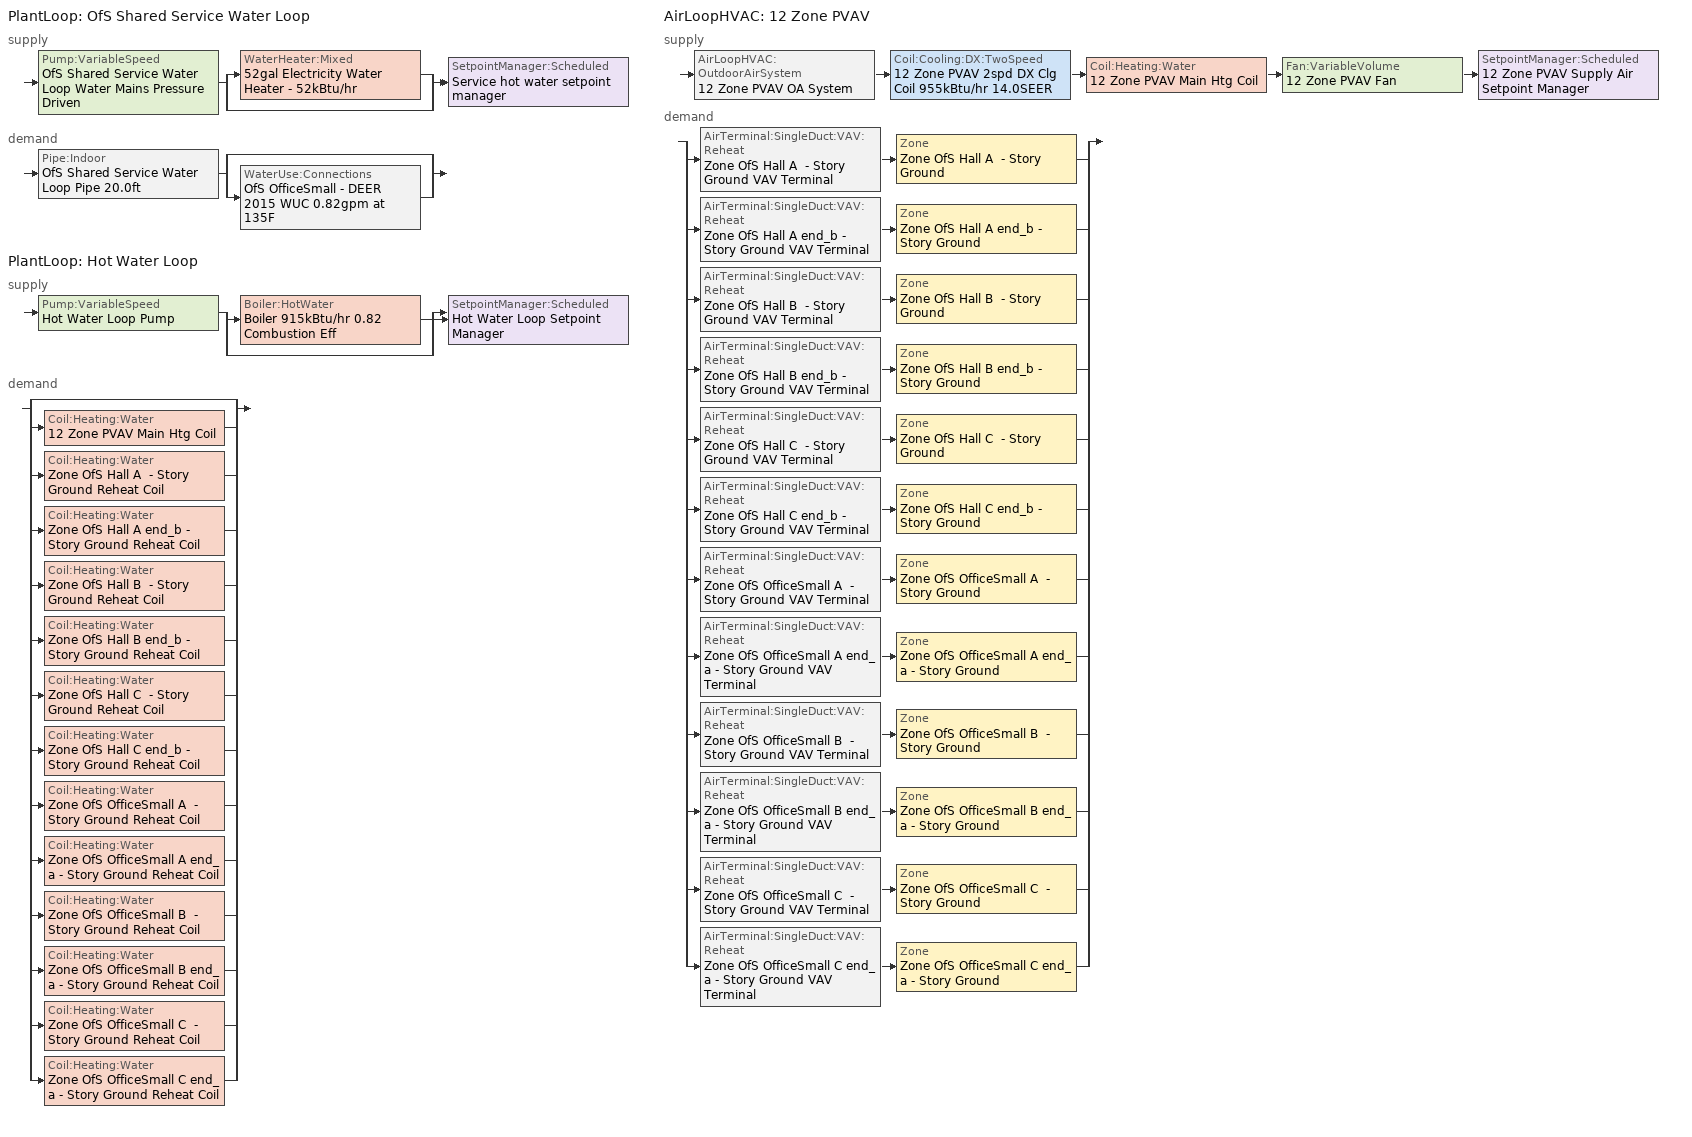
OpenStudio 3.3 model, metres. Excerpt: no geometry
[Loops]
PlantLoop 'OfS Shared Service Water Loop'
 supply: Pump:VariableSpeed 'OfS Shared Service Water Loop Water Mains Pressure Driven' > split
  | WaterHeater:Mixed '52gal Electricity Water Heater - 52kBtu/hr'
  | bypass
  join > SetpointManager:Scheduled 'Service hot water setpoint manager'
 demand: Pipe:Indoor 'OfS Shared Service Water Loop Pipe 20.0ft' > split
  | bypass
  | WaterUse:Connections 'OfS OfficeSmall - DEER 2015 WUC 0.82gpm at 135F'
PlantLoop 'Hot Water Loop'
 supply: Pump:VariableSpeed 'Hot Water Loop Pump' > split
  | Boiler:HotWater 'Boiler 915kBtu/hr 0.82 Combustion Eff'
  | bypass
  join > SetpointManager:Scheduled 'Hot Water Loop Setpoint Manager'
 demand: split
  | bypass
  | Coil:Heating:Water '12 Zone PVAV Main Htg Coil'
  | Coil:Heating:Water 'Zone OfS Hall A  - Story Ground Reheat Coil'
  | Coil:Heating:Water 'Zone OfS Hall A end_b - Story Ground Reheat Coil'
  | Coil:Heating:Water 'Zone OfS Hall B  - Story Ground Reheat Coil'
  | Coil:Heating:Water 'Zone OfS Hall B end_b - Story Ground Reheat Coil'
  | Coil:Heating:Water 'Zone OfS Hall C  - Story Ground Reheat Coil'
  | Coil:Heating:Water 'Zone OfS Hall C end_b - Story Ground Reheat Coil'
  | Coil:Heating:Water 'Zone OfS OfficeSmall A  - Story Ground Reheat Coil'
  | Coil:Heating:Water 'Zone OfS OfficeSmall A end_a - Story Ground Reheat Coil'
  | Coil:Heating:Water 'Zone OfS OfficeSmall B  - Story Ground Reheat Coil'
  | Coil:Heating:Water 'Zone OfS OfficeSmall B end_a - Story Ground Reheat Coil'
  | Coil:Heating:Water 'Zone OfS OfficeSmall C  - Story Ground Reheat Coil'
  | Coil:Heating:Water 'Zone OfS OfficeSmall C end_a - Story Ground Reheat Coil'
AirLoopHVAC '12 Zone PVAV'
 supply: AirLoopHVAC:OutdoorAirSystem '12 Zone PVAV OA System' > Coil:Cooling:DX:TwoSpeed '12 Zone PVAV 2spd DX Clg Coil 955kBtu/hr 14.0SEER' > Coil:Heating:Water '12 Zone PVAV Main Htg Coil' > Fan:VariableVolume '12 Zone PVAV Fan' > SetpointManager:Scheduled '12 Zone PVAV Supply Air Setpoint Manager'
 demand: split
  | AirTerminal:SingleDuct:VAV:Reheat 'Zone OfS Hall A  - Story Ground VAV Terminal' > Zone 'Zone OfS Hall A  - Story Ground'
  | AirTerminal:SingleDuct:VAV:Reheat 'Zone OfS Hall A end_b - Story Ground VAV Terminal' > Zone 'Zone OfS Hall A end_b - Story Ground'
  | AirTerminal:SingleDuct:VAV:Reheat 'Zone OfS Hall B  - Story Ground VAV Terminal' > Zone 'Zone OfS Hall B  - Story Ground'
  | AirTerminal:SingleDuct:VAV:Reheat 'Zone OfS Hall B end_b - Story Ground VAV Terminal' > Zone 'Zone OfS Hall B end_b - Story Ground'
  | AirTerminal:SingleDuct:VAV:Reheat 'Zone OfS Hall C  - Story Ground VAV Terminal' > Zone 'Zone OfS Hall C  - Story Ground'
  | AirTerminal:SingleDuct:VAV:Reheat 'Zone OfS Hall C end_b - Story Ground VAV Terminal' > Zone 'Zone OfS Hall C end_b - Story Ground'
  | AirTerminal:SingleDuct:VAV:Reheat 'Zone OfS OfficeSmall A  - Story Ground VAV Terminal' > Zone 'Zone OfS OfficeSmall A  - Story Ground'
  | AirTerminal:SingleDuct:VAV:Reheat 'Zone OfS OfficeSmall A end_a - Story Ground VAV Terminal' > Zone 'Zone OfS OfficeSmall A end_a - Story Ground'
  | AirTerminal:SingleDuct:VAV:Reheat 'Zone OfS OfficeSmall B  - Story Ground VAV Terminal' > Zone 'Zone OfS OfficeSmall B  - Story Ground'
  | AirTerminal:SingleDuct:VAV:Reheat 'Zone OfS OfficeSmall B end_a - Story Ground VAV Terminal' > Zone 'Zone OfS OfficeSmall B end_a - Story Ground'
  | AirTerminal:SingleDuct:VAV:Reheat 'Zone OfS OfficeSmall C  - Story Ground VAV Terminal' > Zone 'Zone OfS OfficeSmall C  - Story Ground'
  | AirTerminal:SingleDuct:VAV:Reheat 'Zone OfS OfficeSmall C end_a - Story Ground VAV Terminal' > Zone 'Zone OfS OfficeSmall C end_a - Story Ground'
[Construction]
Uninsulated copper pipe 0.75in type L: Copper pipe 0.75in type L
[Material]
Copper pipe 0.75in type L: Roughness=Smooth; Thickness {m}=0.001143; Conductivity {W/m-K}=386; Density {kg/m3}=8906.27; Specific Heat {J/kg-K}=385.1856; Thermal Absorptance=0.9; Solar Absorptance=0.7; Visible Absorptance=0.7
[Sizing:Zone] Zone Cooling Design Supply Air Temperature Input Method=SupplyAirTemperature; Zone Cooling Design Supply Air Temperature {C}=12.7778; Zone Cooling Design Supply Air Temperature Difference {deltaC}=11.11; Zone Heating Design Supply Air Temperature Input Method=SupplyAirTemperature; Zone Heating Design Supply Air Temperature {C}=50; Zone Heating Design Supply Air Temperature Difference {deltaC}=11.11; Zone Cooling Design Supply Air Humidity Ratio {kg-H2O/kg-air}=0.0085; Zone Heating Design Supply Air Humidity Ratio {kg-H2O/kg-air}=0.008; Cooling Design Air Flow Method=DesignDay; Heating Design Air Flow Method=DesignDay; Account for Dedicated Outdoor Air System=No; Dedicated Outdoor Air System Control Strategy=NeutralSupplyAir; Dedicated Outdoor Air Low Setpoint Temperature for Design {C}=autosize; Dedicated Outdoor Air High Setpoint Temperature for Design {C}=autosize; Design Minimum Zone Ventilation Efficiency=0.6
Zone OfS OfficeSmall A end_a - Story Ground; Zone OfS OfficeSmall B end_a - Story Ground; Zone OfS OfficeSmall C end_a - Story Ground; Zone OfS OfficeSmall A  - Story Ground; Zone OfS OfficeSmall B  - Story Ground; Zone OfS OfficeSmall C  - Story Ground; Zone OfS Hall A  - Story Ground; Zone OfS Hall B  - Story Ground; Zone OfS Hall C  - Story Ground; Zone OfS Hall A end_b - Story Ground; Zone OfS Hall B end_b - Story Ground; Zone OfS Hall C end_b - Story Ground
[Zone equipment]
Zone OfS OfficeSmall A end_a - Story Ground: Zone OfS OfficeSmall A end_a - Story Ground VAV Terminal
Zone OfS OfficeSmall B end_a - Story Ground: Zone OfS OfficeSmall B end_a - Story Ground VAV Terminal
Zone OfS OfficeSmall C end_a - Story Ground: Zone OfS OfficeSmall C end_a - Story Ground VAV Terminal
Zone OfS OfficeSmall A  - Story Ground: Zone OfS OfficeSmall A  - Story Ground VAV Terminal
Zone OfS OfficeSmall B  - Story Ground: Zone OfS OfficeSmall B  - Story Ground VAV Terminal
Zone OfS OfficeSmall C  - Story Ground: Zone OfS OfficeSmall C  - Story Ground VAV Terminal
Zone OfS Hall A  - Story Ground: Zone OfS Hall A  - Story Ground VAV Terminal
Zone OfS Hall B  - Story Ground: Zone OfS Hall B  - Story Ground VAV Terminal
Zone OfS Hall C  - Story Ground: Zone OfS Hall C  - Story Ground VAV Terminal
Zone OfS Hall A end_b - Story Ground: Zone OfS Hall A end_b - Story Ground VAV Terminal
Zone OfS Hall B end_b - Story Ground: Zone OfS Hall B end_b - Story Ground VAV Terminal
Zone OfS Hall C end_b - Story Ground: Zone OfS Hall C end_b - Story Ground VAV Terminal
[WaterUse:Connections]
OfS OfficeSmall - DEER 2015 WUC 0.82gpm at 135F: Drain Water Heat Exchanger Type=None; Drain Water Heat Exchanger Destination=Plant; Water Use Equipment Name 1=OfS OfficeSmall - DEER 2015 Service Water Use 0.82gpm at 135F
[WaterUse:Equipment:Definition]
OfS OfficeSmall - DEER 2015 Service Water Use Def 0.82gpm: Peak Flow Rate {m3/s}=5.20342e-05; Target Temperature Schedule=Mixed Water At Faucet Temp - 135F; Sensible Fraction Schedule=Fraction Sensible - 0.2; Latent Fraction Schedule=Fraction Latent - 0.05
[WaterUse:Equipment]
OfS OfficeSmall - DEER 2015 Service Water Use 0.82gpm at 135F: Water Use Equipment Definition=OfS OfficeSmall - DEER 2015 Service Water Use Def 0.82gpm; Flow Rate Fraction Schedule=D_OfS_All_DHW_DHW_Yr
[PlantLoop] Glycol Concentration=0; Minimum Loop Temperature {C}=10; Plant Loop Volume {m3}=Autocalculate; Load Distribution Scheme=Optimal
Name | Maximum Loop Temperature {C} | Fluid Type
OfS Shared Service Water Loop | 60
Hot Water Loop |  | Water
[Sizing:Plant] Loop Type=Heating; Sizing Option=NonCoincident; Zone Timesteps in Averaging Window=1; Coincident Sizing Factor Mode=None
Name | Design Loop Exit Temperature {C} | Loop Design Temperature Difference {deltaC}
OfS Shared Service Water Loop | 60 | 5
Hot Water Loop | 82.2222 | 11.1111
[SetpointManager:Scheduled] Control Variable=Temperature
Name | Schedule | Setpoint Node or NodeList
Service hot water setpoint manager | Service Water Loop Temp - 140F | OfS Shared Service Water Loop Supply Outlet Node
Hot Water Loop Setpoint Manager | Hot Water Loop Temp - 180F | Hot Water Loop Supply Outlet Node
12 Zone PVAV Supply Air Setpoint Manager | Supply Air Temp - 55.0F | 12 Zone PVAV Supply Outlet Node
[Pump:VariableSpeed] Coefficient 1 of the Part Load Performance Curve=0; Coefficient 2 of the Part Load Performance Curve=3.2485; Coefficient 3 of the Part Load Performance Curve=-4.7443; Coefficient 4 of the Part Load Performance Curve=2.5294; Pump Control Type=Intermittent; Skin Loss Radiative Fraction=0.5; Design Power Sizing Method=PowerPerFlowPerPressure; Design Electric Power per Unit Flow Rate {W/(m3/s)}=348701.1; Design Shaft Power per Unit Flow Rate per Unit Head {W-s/m3-Pa}=1.28205; Design Minimum Flow Rate Fraction=0
Name | Rated Pump Head {Pa} | Motor Efficiency
OfS Shared Service Water Loop Water Mains Pressure Driven | 0.001 | 0.865
Hot Water Loop Pump | 179344 | 0.895
[WaterHeater:Mixed]
52gal Electricity Water Heater - 52kBtu/hr: Tank Volume {m3}=0.196689; Setpoint Temperature Schedule=Service Water Loop Temp - 140F; Deadband Temperature Difference {deltaC}=2; Maximum Temperature Limit {C}=60; Heater Control Type=Cycle; Heater Maximum Capacity {W}=15227.9; Heater Fuel Type=Electricity; Heater Thermal Efficiency=1; Off Cycle Parasitic Fuel Consumption Rate {W}=0; Off Cycle Parasitic Fuel Type=Electricity; Off Cycle Parasitic Heat Fraction to Tank=0.8; On Cycle Parasitic Fuel Consumption Rate {W}=0; On Cycle Parasitic Fuel Type=Electricity; Ambient Temperature Indicator=Schedule; Ambient Temperature Schedule=Water Heater Ambient Temp Schedule - 70.0f; Off Cycle Loss Coefficient to Ambient Temperature {W/K}=1.053; On Cycle Loss Coefficient to Ambient Temperature {W/K}=1.053; Use Side Effectiveness=1; Source Side Effectiveness=1; Use Side Design Flow Rate {m3/s}=autosize; Source Side Design Flow Rate {m3/s}=autosize; Indirect Water Heating Recovery Time {hr}=1.5; Source Side Flow Control Mode=IndirectHeatPrimarySetpoint
[WaterHeater:Sizing]
52gal Electricity Water Heater - 52kBtu/hr: Design Mode=PeakDraw; Time Storage Can Meet Peak Draw {hr}=0.538503; Time for Tank Recovery {hr}=0; Nominal Tank Volume for Autosizing Plant Connections {m3}=1
[Pipe:Indoor]
OfS Shared Service Water Loop Pipe 20.0ft: Construction=Uninsulated copper pipe 0.75in type L; Environment Type=Schedule; Ambient Temperature Schedule=OfS Shared Service Water Loop Piping Air Temp - 70F; Ambient Air Velocity Schedule=OfS Shared Service Water Loop Piping Air Velocity - 0.67mph; Pipe Inside Diameter {m}=0.019939; Pipe Length {m}=6.096
[Boiler:HotWater]
Boiler 915kBtu/hr 0.82 Combustion Eff: Fuel Type=NaturalGas; Nominal Thermal Efficiency=0.813; Efficiency Curve Temperature Evaluation Variable=LeavingBoiler; Minimum Part Load Ratio=0; Maximum Part Load Ratio=1.2; Optimum Part Load Ratio=1; Water Outlet Upper Temperature Limit {C}=95; Boiler Flow Mode=LeavingSetpointModulated; Parasitic Electric Load {W}=0; Sizing Factor=1
[AirLoopHVAC]
12 Zone PVAV: Availability Schedule=Always On Discrete; Design Supply Air Flow Rate {m3/s}=autosize; Design Return Air Flow Fraction of Supply Air Flow=1
[Sizing:System]
12 Zone PVAV: Type of Load to Size On=Sensible; Design Outdoor Air Flow Rate {m3/s}=3.35002; Central Heating Maximum System Air Flow Ratio=0.3; Preheat Design Temperature {C}=7.22222; Preheat Design Humidity Ratio {kg-H2O/kg-Air}=0.008; Precool Design Temperature {C}=12.7778; Precool Design Humidity Ratio {kg-H2O/kg-Air}=0.008; Central Cooling Design Supply Air Temperature {C}=12.7778; Central Heating Design Supply Air Temperature {C}=12.7778; Sizing Option=Coincident; 100% Outdoor Air in Cooling=No; 100% Outdoor Air in Heating=No; Central Cooling Design Supply Air Humidity Ratio {kg-H2O/kg-Air}=0.0085; Central Heating Design Supply Air Humidity Ratio {kg-H2O/kg-Air}=0.008; Cooling Design Air Flow Method=DesignDay; Heating Design Air Flow Method=DesignDay; System Outdoor Air Method=ZoneSum; Zone Maximum Outdoor Air Fraction=1; Cooling Supply Air Flow Rate Per Floor Area {m3/s-m2}=0.00996765; Cooling Fraction of Autosized Cooling Supply Air Flow Rate=1; Cooling Supply Air Flow Rate Per Unit Cooling Capacity {m3/s-W}=3.94755e-05; Heating Supply Air Flow Rate Per Floor Area {m3/s-m2}=0.00996765; Heating Fraction of Autosized Heating Supply Air Flow Rate=1; Heating Fraction of Autosized Cooling Supply Air Flow Rate=1; Heating Supply Air Flow Rate Per Unit Heating Capacity {m3/s-W}=3.15882e-05; Cooling Design Capacity Method=CoolingDesignCapacity; Cooling Design Capacity {W}=autosize; Cooling Design Capacity Per Floor Area {W/m2}=234.7; Fraction of Autosized Cooling Design Capacity=1; Heating Design Capacity Method=HeatingDesignCapacity; Heating Design Capacity {W}=autosize; Heating Design Capacity Per Floor Area {W/m2}=157; Fraction of Autosized Heating Design Capacity=1; Central Cooling Capacity Control Method=OnOff; Occupant Diversity=autosize
[Fan:VariableVolume]
12 Zone PVAV Fan: Availability Schedule=Always On Discrete; Fan Total Efficiency=0.61425; Pressure Rise {Pa}=1389.92; Maximum Flow Rate {m3/s}=Autosize; Fan Power Minimum Flow Rate Input Method=Fraction; Fan Power Minimum Flow Fraction=0.25; Fan Power Minimum Air Flow Rate {m3/s}=0; Motor Efficiency=0.945; Motor In Airstream Fraction=1; Fan Power Coefficient 1=0.189848; Fan Power Coefficient 2=0.31447; Fan Power Coefficient 3=0.495682; Fan Power Coefficient 4=0; Fan Power Coefficient 5=0
[Coil:Heating:Water] Availability Schedule=Always On Discrete; Rated Inlet Water Temperature {C}=82.2222; Rated Outlet Water Temperature {C}=71.1111
Name | Rated Inlet Air Temperature {C} | Rated Outlet Air Temperature {C}
12 Zone PVAV Main Htg Coil | 7.22222 | 12.7778
Zone OfS Hall A  - Story Ground Reheat Coil; Zone OfS Hall A end_b - Story Ground Reheat Coil; Zone OfS Hall B  - Story Ground Reheat Coil; Zone OfS Hall B end_b - Story Ground Reheat Coil; Zone OfS Hall C  - Story Ground Reheat Coil; Zone OfS Hall C end_b - Story Ground Reheat Coil; Zone OfS OfficeSmall A  - Story Ground Reheat Coil; Zone OfS OfficeSmall A end_a - Story Ground Reheat Coil; Zone OfS OfficeSmall B  - Story Ground Reheat Coil; Zone OfS OfficeSmall B end_a - Story Ground Reheat Coil; Zone OfS OfficeSmall C  - Story Ground Reheat Coil; Zone OfS OfficeSmall C end_a - Story Ground Reheat Coil | 12.7778 | 50
[Controller:WaterCoil] Action=Normal; Controller Convergence Tolerance {deltaC}=0.0001; Minimum Actuated Flow {m3/s}=0
Name | Water Coil
12 Zone PVAV Main Htg Coil Controller | 12 Zone PVAV Main Htg Coil
Zone OfS Hall A  - Story Ground Reheat Coil Controller | Zone OfS Hall A  - Story Ground Reheat Coil
Zone OfS Hall A end_b - Story Ground Reheat Coil Controller | Zone OfS Hall A end_b - Story Ground Reheat Coil
Zone OfS Hall B  - Story Ground Reheat Coil Controller | Zone OfS Hall B  - Story Ground Reheat Coil
Zone OfS Hall B end_b - Story Ground Reheat Coil Controller | Zone OfS Hall B end_b - Story Ground Reheat Coil
Zone OfS Hall C  - Story Ground Reheat Coil Controller | Zone OfS Hall C  - Story Ground Reheat Coil
Zone OfS Hall C end_b - Story Ground Reheat Coil Controller | Zone OfS Hall C end_b - Story Ground Reheat Coil
Zone OfS OfficeSmall A  - Story Ground Reheat Coil Controller | Zone OfS OfficeSmall A  - Story Ground Reheat Coil
Zone OfS OfficeSmall A end_a - Story Ground Reheat Coil Controller | Zone OfS OfficeSmall A end_a - Story Ground Reheat Coil
Zone OfS OfficeSmall B  - Story Ground Reheat Coil Controller | Zone OfS OfficeSmall B  - Story Ground Reheat Coil
Zone OfS OfficeSmall B end_a - Story Ground Reheat Coil Controller | Zone OfS OfficeSmall B end_a - Story Ground Reheat Coil
Zone OfS OfficeSmall C  - Story Ground Reheat Coil Controller | Zone OfS OfficeSmall C  - Story Ground Reheat Coil
Zone OfS OfficeSmall C end_a - Story Ground Reheat Coil Controller | Zone OfS OfficeSmall C end_a - Story Ground Reheat Coil
[Coil:Cooling:DX:TwoSpeed]
12 Zone PVAV 2spd DX Clg Coil 955kBtu/hr 14.0SEER: Availability Schedule=Always On Discrete; Rated High Speed Total Cooling Capacity {W}=Autosize; Rated High Speed Sensible Heat Ratio=Autosize; Rated High Speed COP {W/W}=4.11713; Rated High Speed Air Flow Rate {m3/s}=Autosize; Unit Internal Static Air Pressure {Pa}=773.3; Total Cooling Capacity Function of Temperature Curve=SpltAC2SpLoSEER_ClCap_fT; Total Cooling Capacity Function of Flow Fraction Curve=DXCOOL-NECB2011-REF-CAPFFLOW; Energy Input Ratio Function of Temperature Curve=SpltAC2SpLoSEER_EIR_fT; Energy Input Ratio Function of Flow Fraction Curve=DXCOOL-NECB2011-REF-COOLEIRFFLOW; Part Load Fraction Correlation Curve=DXCOOL-NECB2011-REF-COOLPLFFPLR; Rated Low Speed Total Cooling Capacity {W}=Autosize; Rated Low Speed Sensible Heat Ratio=0.69; Rated Low Speed COP {W/W}=4.11713; Low Speed Total Cooling Capacity Function of Temperature Curve=SpltAC2SpLoSEER_ClCap_fT; Low Speed Energy Input Ratio Function of Temperature Curve=SpltAC2SpLoSEER_EIR_fT; Condenser Type=AirCooled; Minimum Outdoor Dry-Bulb Temperature for Compressor Operation {C}=-25; High Speed Evaporative Condenser Effectiveness=0; High Speed Evaporative Condenser Air Flow Rate {m3/s}=Autosize; High Speed Evaporative Condenser Pump Rated Power Consumption {W}=Autosize; Low Speed Evaporative Condenser Effectiveness=0; Low Speed Evaporative Condenser Air Flow Rate {m3/s}=Autosize; Low Speed Evaporative Condenser Pump Rated Power Consumption {W}=Autosize; Basin Heater Capacity {W/K}=10; Basin Heater Setpoint Temperature {C}=2
[Controller:OutdoorAir]
Controller Outdoor Air 1: Minimum Outdoor Air Flow Rate {m3/s}=autosize; Maximum Outdoor Air Flow Rate {m3/s}=Autosize; Economizer Control Type=FixedDryBulb; Economizer Control Action Type=ModulateFlow; Economizer Maximum Limit Dry-Bulb Temperature {C}=23.8889; Lockout Type=LockoutWithCompressor; Minimum Limit Type=FixedMinimum; Minimum Outdoor Air Schedule=12 Zone PVAV Occ Sch; Controller Mechanical Ventilation=12 Zone PVAV Ventilation Controller; High Humidity Control=No; Heat Recovery Bypass Control Type=BypassWhenWithinEconomizerLimits
[Controller:MechanicalVentilation]
12 Zone PVAV Ventilation Controller: Availability Schedule=Always On Discrete; System Outdoor Air Method=ZoneSum
[AirLoopHVAC:OutdoorAirSystem]
12 Zone PVAV OA System: Controller=Controller Outdoor Air 1
[AirTerminal:SingleDuct:VAV:Reheat] Availability Schedule=Always On Discrete; Maximum Air Flow Rate {m3/s}=AutoSize; Zone Minimum Air Flow Input Method=Constant; Fixed Minimum Air Flow Rate {m3/s}=0; Maximum Hot Water or Steam Flow Rate {m3/s}=AutoSize; Minimum Hot Water or Steam Flow Rate {m3/s}=0; Convergence Tolerance=0.001; Damper Heating Action=ReverseWithLimits; Maximum Flow per Zone Floor Area During Reheat {m3/s-m2}=AutoSize; Maximum Flow Fraction During Reheat=AutoSize; Maximum Reheat Air Temperature {C}=50; Control For Outdoor Air=No
Name | Constant Minimum Air Flow Fraction | Reheat Coil
Zone OfS Hall A  - Story Ground VAV Terminal | 0.3 | Zone OfS Hall A  - Story Ground Reheat Coil
Zone OfS Hall A end_b - Story Ground VAV Terminal | 0.3 | Zone OfS Hall A end_b - Story Ground Reheat Coil
Zone OfS Hall B  - Story Ground VAV Terminal | 0.49041 | Zone OfS Hall B  - Story Ground Reheat Coil
Zone OfS Hall B end_b - Story Ground VAV Terminal | 0.3 | Zone OfS Hall B end_b - Story Ground Reheat Coil
Zone OfS Hall C  - Story Ground VAV Terminal | 0.3 | Zone OfS Hall C  - Story Ground Reheat Coil
Zone OfS Hall C end_b - Story Ground VAV Terminal | 0.3 | Zone OfS Hall C end_b - Story Ground Reheat Coil
Zone OfS OfficeSmall A  - Story Ground VAV Terminal | 0.3 | Zone OfS OfficeSmall A  - Story Ground Reheat Coil
Zone OfS OfficeSmall A end_a - Story Ground VAV Terminal | 0.3 | Zone OfS OfficeSmall A end_a - Story Ground Reheat Coil
Zone OfS OfficeSmall B  - Story Ground VAV Terminal | 0.326744 | Zone OfS OfficeSmall B  - Story Ground Reheat Coil
Zone OfS OfficeSmall B end_a - Story Ground VAV Terminal | 0.3 | Zone OfS OfficeSmall B end_a - Story Ground Reheat Coil
Zone OfS OfficeSmall C  - Story Ground VAV Terminal | 0.3 | Zone OfS OfficeSmall C  - Story Ground Reheat Coil
Zone OfS OfficeSmall C end_a - Story Ground VAV Terminal | 0.3 | Zone OfS OfficeSmall C end_a - Story Ground Reheat Coil
[Schedule:Ruleset]
Name | Default Day Schedule | Summer Design Day Schedule | Winter Design Day Schedule
D_OfS_All_DHW_DHW_Yr | D_OfS_All_DHW_DHW_Yr Default | D_OfS_All_DHW_DHW_Yr Summer Design Day | D_OfS_All_DHW_DHW_Yr Winter Design Day
Fraction Sensible - 0.2 | Fraction Sensible - 0.2 Default
Fraction Latent - 0.05 | Fraction Latent - 0.05 Default
Mixed Water At Faucet Temp - 135F | Mixed Water At Faucet Temp - 135F Default
Service Water Loop Temp - 140F | Service Water Loop Temp - 140F Default
Water Heater Ambient Temp Schedule - 70.0f | Water Heater Ambient Temp Schedule - 70.0f Default
OfS Shared Service Water Loop Piping Air Temp - 70F | OfS Shared Service Water Loop Piping Air Temp - 70F Default
OfS Shared Service Water Loop Piping Air Velocity - 0.67mph | OfS Shared Service Water Loop Piping Air Velocity - 0.67mph Default
Hot Water Loop Temp - 180F | Hot Water Loop Temp - 180F Default
Supply Air Temp - 55.0F | Supply Air Temp - 55.0F Default
12 Zone PVAV Occ Sch | 12 Zone PVAV Occ Sch Default | 12 Zone PVAV Occ Sch Summer Design Day | 12 Zone PVAV Occ Sch Winter Design Day
[Schedule:Day]
D_OfS_All_DHW_DHW_Yr Default: Yes, 5, 30, 0, 5, 40, 0.05, 5, 50, 0.1, 6, 0, 0.15, 6, 10, 0.2, 6, 20, 0.25, 6, 30, 0.3, 6, 40, 0.416667, 6, 50, 0.533333, 7, 0, 0.65, 7, 10, 0.766667, 7, 20, 0.883333, 7, 30, 1, 9, 30, 1, 9, 39, 0.966667, 9, 49, 0.933333, 9, 59, 0.9, 10, 9, 0.866667, 10, 19, 0.833333, 10, 29, 0.8, 10, 30, 0.8, 10, 39, 0.733333, 10, 49, 0.666667, 10, 59, 0.6, 11, 9, 0.533333, 11, 19, 0.466667, 11, 29, 0.4, 11, 30, 0.4, 11, 39, 0.466667, 11, 49, 0.533333, 11, 59, 0.6, 12, 9, 0.666667, 12, 19, 0.733333, 12, 29, 0.8, 12, 30, 0.8, 12, 39, 0.833333, 12, 49, 0.866667, 12, 59, 0.9, 13, 9, 0.933333, 13, 19, 0.966667, 13, 29, 1, 13, 30, 1, 15, 30, 1, 15, 39, 0.85, 15, 49, 0.7, 15, 59, 0.55, 16, 9, 0.4, 16, 19, 0.25, 16, 30, 0.1, 16, 40, 0.0833333, 16, 50, 0.0666667, 17, 0, 0.05, 17, 10, 0.0333333, 17, 20, 0.0166667, 17, 30, 0, 24, 0, 0
D_OfS_All_DHW_DHW_Yr Sat Day: Yes, 5, 30, 0, 5, 40, 0.015, 5, 50, 0.03, 6, 0, 0.045, 6, 10, 0.06, 6, 20, 0.075, 6, 30, 0.09, 6, 40, 0.108333, 6, 50, 0.126667, 7, 0, 0.145, 7, 10, 0.163333, 7, 20, 0.181667, 7, 30, 0.2, 10, 30, 0.2, 10, 39, 0.183333, 10, 49, 0.166667, 10, 59, 0.15, 11, 9, 0.133333, 11, 19, 0.116667, 11, 29, 0.1, 11, 30, 0.1, 11, 39, 0.116667, 11, 49, 0.133333, 11, 59, 0.15, 12, 9, 0.166667, 12, 19, 0.183333, 12, 29, 0.2, 12, 30, 0.2, 14, 0, 0.2, 14, 9, 0.191667, 14, 19, 0.183333, 14, 29, 0.175, 14, 39, 0.166667, 14, 49, 0.158333, 14, 59, 0.15, 15, 9, 0.141667, 15, 19, 0.133333, 15, 29, 0.125, 15, 39, 0.116667, 15, 49, 0.108333, 15, 59, 0.1, 16, 9, 0.0916667, 16, 19, 0.0833333, 16, 29, 0.075, 16, 39, 0.0666667, 16, 49, 0.0583333, 17, 0, 0.05, 17, 10, 0.0416667, 17, 20, 0.0333333, 17, 30, 0.025, 17, 40, 0.0166667, 17, 50, 0.00833333, 18, 0, 0, 24, 0, 0
D_OfS_All_DHW_DHW_Yr Summer Design Day; D_OfS_All_DHW_DHW_Yr Winter Design Day: 7, 0, 0, 8, 0, 0.3, 11, 0, 1, 12, 0, 0.8, 13, 0, 0.4, 14, 0, 0.8, 17, 0, 1, 18, 0, 0.1, 24, 0, 0
D_OfS_All_DHW_DHW_Yr Sun Day: Yes, 10, 0, 0, 24, 0, 0
Fraction Sensible - 0.2 Default: 24, 0, 0.2
Fraction Latent - 0.05 Default: 24, 0, 0.05
Mixed Water At Faucet Temp - 135F Default: 24, 0, 57.2222
Service Water Loop Temp - 140F Default: 24, 0, 60
Water Heater Ambient Temp Schedule - 70.0f Default; OfS Shared Service Water Loop Piping Air Temp - 70F Default: 24, 0, 21.1111
OfS Shared Service Water Loop Piping Air Velocity - 0.67mph Default: 24, 0, 0.3
Hot Water Loop Temp - 180F Default: 24, 0, 82.2222
Supply Air Temp - 55.0F Default; autogen Supply Air Temp - 55.0F 0_day_sch: Yes, 24, 0, 12.7778
12 Zone PVAV Occ Sch Default: 5, 50, 0, 16, 19, 1, 24, 0, 0
12 Zone PVAV Occ Sch Winter Design Day; 12 Zone PVAV Occ Sch Summer Design Day: 24, 0, 1
12 Zone PVAV Occ Sch Saturday: 7, 0, 0, 10, 59, 1, 11, 49, 0, 14, 59, 1, 24, 0, 0
12 Zone PVAV Occ Sch Sunday: 24, 0, 0
[Schedule:Rule]
Schedule Rule 16: Schedule Ruleset=D_OfS_All_DHW_DHW_Yr; Rule Order=1; Day Schedule=D_OfS_All_DHW_DHW_Yr Sat Day; Apply Saturday=Yes; Date Specification Type=DateRange; Start Month=1; Start Day=1; End Month=12; End Day=31
Schedule Rule 17: Schedule Ruleset=D_OfS_All_DHW_DHW_Yr; Rule Order=0; Day Schedule=D_OfS_All_DHW_DHW_Yr Sun Day; Date Specification Type=DateRange; Start Month=1; Start Day=1; End Month=12; End Day=31; Apply Sunday=Yes
autogen Supply Air Temp - 55.0F 0: Schedule Ruleset=Supply Air Temp - 55.0F; Rule Order=0; Day Schedule=autogen Supply Air Temp - 55.0F 0_day_sch; Apply Saturday=Yes; Date Specification Type=SpecificDates; Apply Sunday=Yes; Apply Monday=Yes; Apply Tuesday=Yes; Apply Wednesday=Yes; Apply Thursday=Yes; Apply Friday=Yes; Specific Month 1=1; Specific Day 1=1; Specific Month 2=1; Specific Day 2=8; Specific Month 3=1; Specific Day 3=15; Specific Month 4=1; Specific Day 4=22; Specific Month 5=1; Specific Day 5=29; Specific Month 6=2; Specific Day 6=5; Specific Month 7=2; Specific Day 7=12; Specific Month 8=2; Specific Day 8=19; Specific Month 9=2; Specific Day 9=26; Specific Month 10=3; Specific Day 10=5; Specific Month 11=3; Specific Day 11=12; Specific Month 12=3; Specific Day 12=19; Specific Month 13=3; Specific Day 13=26; Specific Month 14=4; Specific Day 14=2; Specific Month 15=4; Specific Day 15=9; Specific Month 16=4; Specific Day 16=16; Specific Month 17=4; Specific Day 17=23; Specific Month 18=4; Specific Day 18=30; Specific Month 19=5; Specific Day 19=7; Specific Month 20=5; Specific Day 20=14; Specific Month 21=5; Specific Day 21=21; Specific Month 22=5; Specific Day 22=28; Specific Month 23=6; Specific Day 23=4; Specific Month 24=6; Specific Day 24=11; Specific Month 25=6; Specific Day 25=18; Specific Month 26=6; Specific Day 26=25; Specific Month 27=7; Specific Day 27=2; Specific Month 28=7; Specific Day 28=9; Specific Month 29=7; Specific Day 29=16; Specific Month 30=7; Specific Day 30=23; Specific Month 31=7; Specific Day 31=30; Specific Month 32=8; Specific Day 32=6; Specific Month 33=8; Specific Day 33=13; Specific Month 34=8; Specific Day 34=20; Specific Month 35=8; Specific Day 35=27; Specific Month 36=9; Specific Day 36=3; Specific Month 37=9; Specific Day 37=10; Specific Month 38=9; Specific Day 38=17; Specific Month 39=9; Specific Day 39=24; Specific Month 40=10; Specific Day 40=1; Specific Month 41=10; Specific Day 41=8; Specific Month 42=10; Specific Day 42=15; Specific Month 43=10; Specific Day 43=22; Specific Month 44=10; Specific Day 44=29; Specific Month 45=11; Specific Day 45=5; Specific Month 46=11; Specific Day 46=12; Specific Month 47=11; Specific Day 47=19; Specific Month 48=11; Specific Day 48=26; Specific Month 49=12; Specific Day 49=3; Specific Month 50=12; Specific Day 50=10; Specific Month 51=12; Specific Day 51=17; Specific Month 52=12; Specific Day 52=24; Specific Month 53=12; Specific Day 53=31
12 Zone PVAV Occ Sch Saturday Rule: Schedule Ruleset=12 Zone PVAV Occ Sch; Rule Order=1; Day Schedule=12 Zone PVAV Occ Sch Saturday; Apply Saturday=Yes; Date Specification Type=DateRange; Start Month=1; Start Day=1; End Month=12; End Day=31
12 Zone PVAV Occ Sch Sunday Rule: Schedule Ruleset=12 Zone PVAV Occ Sch; Rule Order=0; Day Schedule=12 Zone PVAV Occ Sch Sunday; Date Specification Type=DateRange; Start Month=1; Start Day=1; End Month=12; End Day=31; Apply Sunday=Yes
[Schedule:Constant]
Always On Discrete: Value=1
[Curve:Biquadratic] Minimum Value of x=7.22222; Maximum Value of x=29.44444; Minimum Value of y=-23.333; Maximum Value of y=46.11111
Name | Coefficient1 Constant | Coefficient2 x | Coefficient3 x**2 | Coefficient4 y | Coefficient5 y**2 | Coefficient6 x*y
SpltAC2SpLoSEER_ClCap_fT | 1.54887 | -0.0648072 | 0.00310068 | -0.000425376 | -2.55e-05 | -0.00060264
SpltAC2SpLoSEER_EIR_fT | -0.281376 | 0.134309 | -0.0036936 | -0.0173736 | 0.00096552 | -0.00075168
[Curve:Quadratic] Coefficient1 Constant=1; Coefficient2 x=0; Coefficient3 x**2=0; Minimum Value of x=0; Maximum Value of x=1
DXCOOL-NECB2011-REF-CAPFFLOW; DXCOOL-NECB2011-REF-COOLEIRFFLOW
[Curve:Cubic]
DXCOOL-NECB2011-REF-COOLPLFFPLR: Coefficient1 Constant=0.0277; Coefficient2 x=4.9151; Coefficient3 x**2=-8.184; Coefficient4 x**3=4.2702; Minimum Value of x=0.7; Maximum Value of x=1
